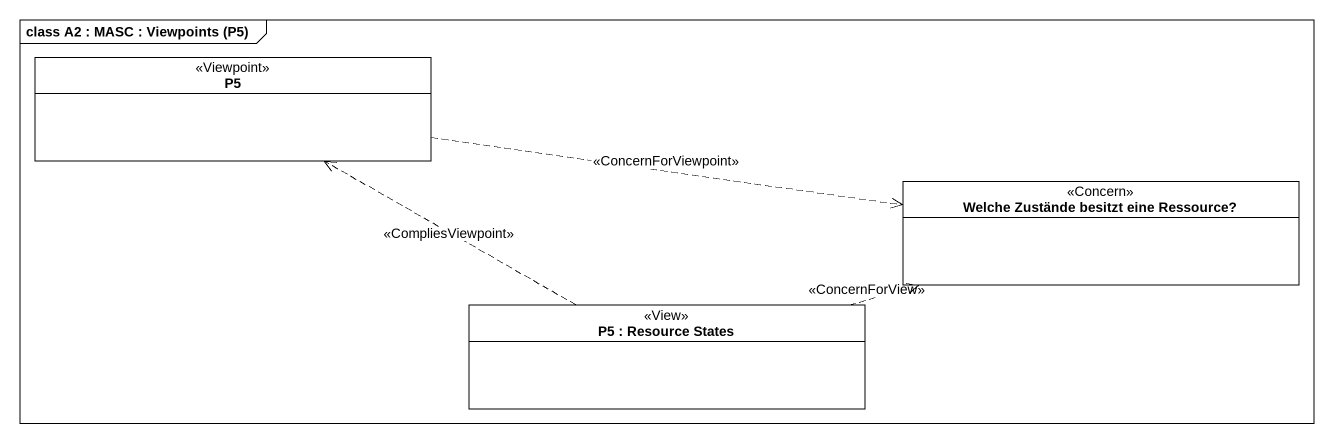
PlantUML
@startuml
mainframe class A2 : MASC : Viewpoints (P5)
hide circle
hide empty members
class P5 <<Viewpoint>>
class "Welche Zustände besitzt eine Ressource?" as Welche_Zustände_besitzt <<Concern>>
class "P5 : Resource States" as P5_Resource_States <<View>>
P5 .right.> Welche_Zustände_besitzt : <<ConcernForViewpoint>>
P5_Resource_States .left.> P5 : <<CompliesViewpoint>>
P5_Resource_States .right.> Welche_Zustände_besitzt : <<ConcernForView>>
@enduml
